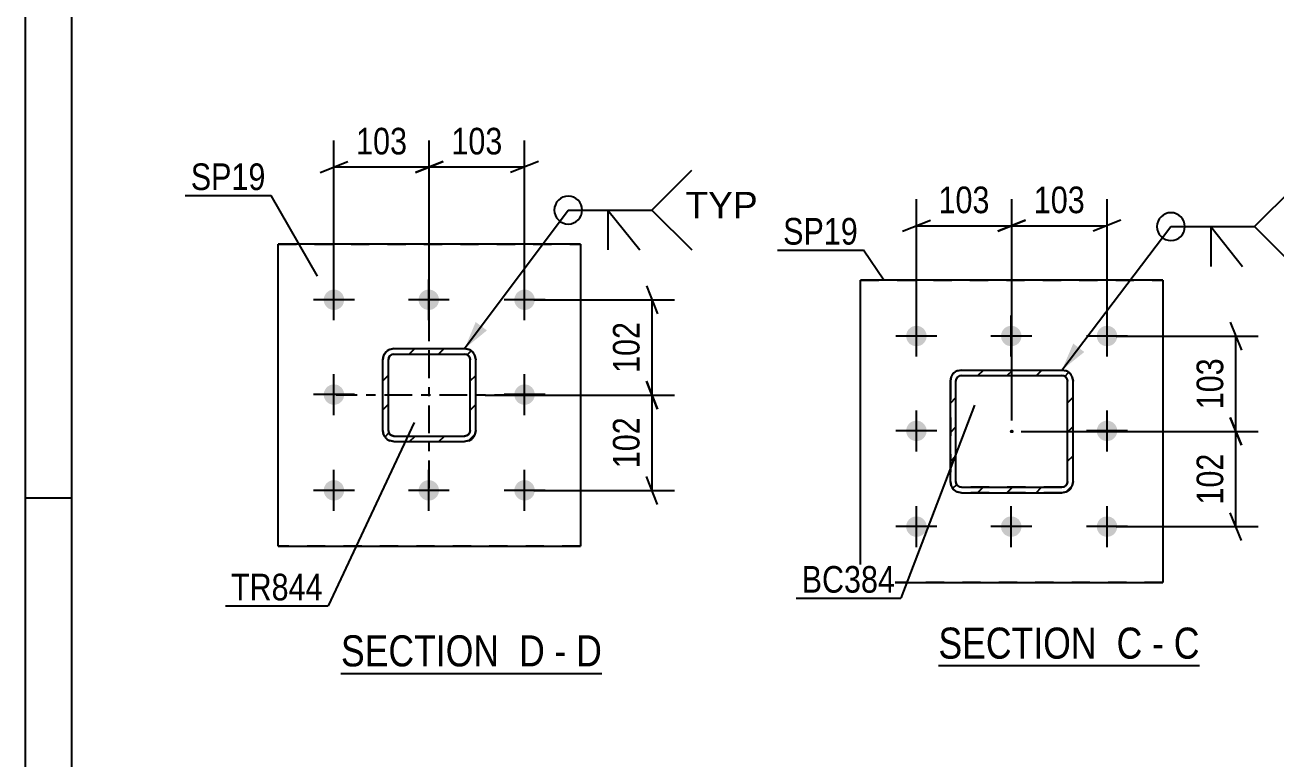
# Model space of a CAD drawing. Header units: millimetres. Extents: x 0 to 841, y 0 to 594.
# Drawn here: x 0 to 134.5, y 121 to 199.9 of the extents above; entities that cross this region are included whole.
import ezdxf

# ---------------------------------------------------------------- set-up
doc = ezdxf.new("R2010")
doc.units = ezdxf.units.MM
doc.linetypes.add('DXK_LINE_DOT2', pattern=[3.9198, 1.9599, -1.9599])
doc.linetypes.add('DXK_LINE_DOT3', pattern=[5.9187, 2.979, -0.9799, 0.9799, -0.9799])
doc.styles.add('Arial', font='arial.ttf', dxfattribs={"height": 0.2})
doc.styles.add('Arial Narrow', font='ARIALN.TTF', dxfattribs={"height": 0.2})

# ---------------------------------------------------------------- blocks, each defined once
blk = doc.blocks.new('Unknown-570349097-1114 - 28277')
at = {"color": 5, "linetype": 'Continuous'}
for p, q in [((0, 594), (0, 0)), ((5, 589), (5, 5)), ((5, 149), (0, 149))]:
    blk.add_line(p, q, dxfattribs=at)
blk = doc.blocks.new('Unknown-570349097-14 - 8083')
at = {"color": 6, "linetype": 'Continuous'}
blk.add_line((33.98, 130.17), (62.05, 130.17), dxfattribs=at)
at = {"color": 0, "linetype": 'Continuous'}
for points in [[(52.09, 130.92), (52.09, 134.42), (33.98, 134.42), (33.98, 130.92)], [(55.9, 130.92), (55.9, 134.42), (53.14, 134.42), (53.14, 130.92)], [(58.23, 130.92), (58.23, 134.42), (56.95, 134.42), (56.95, 130.92)], [(62.05, 130.92), (62.05, 134.42), (59.28, 134.42), (59.28, 130.92)]]:
    blk.add_wipeout(points, dxfattribs=at)
at = {"color": 7, "linetype": 'Continuous', "style": 'Arial Narrow'}
for s, p in [('SECTION ', (33.98, 130.92)), ('D', (53.14, 130.92)), ('D', (59.28, 130.92)), ('-', (56.95, 130.92))]:
    blk.add_text(s, height=3.34, dxfattribs=at).set_placement(p)
blk = doc.blocks.new('Unknown-570349097-15 - 8286')
at = {"color": 6, "linetype": 'Continuous'}
blk.add_line((98.24, 131), (126.32, 131), dxfattribs=at)
at = {"color": 0, "linetype": 'Continuous'}
for points in [[(116.35, 131.75), (116.35, 135.25), (98.24, 135.25), (98.24, 131.75)], [(120.17, 131.75), (120.17, 135.25), (117.4, 135.25), (117.4, 131.75)], [(122.5, 131.75), (122.5, 135.25), (121.22, 135.25), (121.22, 131.75)], [(126.32, 131.75), (126.32, 135.25), (123.55, 135.25), (123.55, 131.75)]]:
    blk.add_wipeout(points, dxfattribs=at)
at = {"color": 7, "linetype": 'Continuous', "style": 'Arial Narrow'}
for s, p in [('SECTION ', (98.24, 131.75)), ('C', (117.4, 131.75)), ('C', (123.55, 131.75)), ('-', (121.22, 131.75))]:
    blk.add_text(s, height=3.34, dxfattribs=at).set_placement(p)
blk = doc.blocks.new('Part-570349097-8095 - 8083')
at = {"linetype": 'Continuous'}
h = blk.add_hatch(dxfattribs=at)
h.set_pattern_fill('', scale=0.7, style=0, pattern_type=0)
h.set_pattern_definition([(45, (47.7375, 155.1952), (-1.57154, 1.57154), [])])
h.paths.add_polyline_path([(47.28, 155.1), (47.74, 155.2), (48.13, 155.46), (48.39, 155.84), (48.48, 156.3), (48.48, 163.9), (48.39, 164.36), (48.13, 164.75), (47.74, 165.01), (47.28, 165.1), (39.68, 165.1), (39.22, 165.01), (38.83, 164.75), (38.57, 164.36), (38.48, 163.9), (38.48, 156.3), (38.57, 155.84), (38.83, 155.46), (39.22, 155.2), (39.68, 155.1)])
h.paths.add_polyline_path([(39.68, 155.7), (39.45, 155.75), (39.25, 155.88), (39.12, 156.07), (39.08, 156.3), (39.08, 163.9), (39.12, 164.13), (39.25, 164.33), (39.45, 164.46), (39.68, 164.5), (47.28, 164.5), (47.51, 164.46), (47.7, 164.33), (47.83, 164.13), (47.88, 163.9), (47.88, 156.3), (47.83, 156.07), (47.7, 155.88), (47.51, 155.75), (47.28, 155.7)])
at = {"color": 7, "linetype": 'DXK_LINE_DOT3'}
for p, q in [((43.48, 150.1), (43.48, 170.1)), ((53.48, 160.1), (33.48, 160.1))]:
    blk.add_line(p, q, dxfattribs=at)
at = {"color": 7, "linetype": 'DXK_LINE_DOT2'}
for p, q in [((38.48, 163.9), (38.57, 164.36)), ((39.25, 164.33), (39.12, 164.13)), ((39.22, 165.01), (39.68, 165.1)), ((39.45, 164.46), (39.25, 164.33)), ((39.68, 164.5), (39.45, 164.46)), ((39.68, 165.1), (47.28, 165.1)), ((39.68, 164.5), (47.28, 164.5)), ((47.28, 165.1), (47.74, 165.01)), ((47.51, 164.46), (47.28, 164.5)), ((47.7, 164.33), (47.51, 164.46)), ((47.83, 164.13), (47.7, 164.33)), ((48.39, 164.36), (48.48, 163.9)), ((38.48, 156.3), (38.48, 163.9)), ((39.12, 164.13), (39.08, 163.9)), ((39.08, 156.3), (39.08, 163.9)), ((47.88, 163.9), (47.83, 164.13)), ((47.88, 156.3), (47.88, 163.9)), ((48.48, 156.3), (48.48, 163.9)), ((38.57, 155.84), (38.48, 156.3)), ((39.08, 156.3), (39.12, 156.07)), ((39.12, 156.07), (39.25, 155.88)), ((47.7, 155.88), (47.83, 156.07)), ((47.83, 156.07), (47.88, 156.3)), ((48.48, 156.3), (48.39, 155.84)), ((39.68, 155.1), (39.22, 155.2)), ((39.25, 155.88), (39.45, 155.75)), ((39.45, 155.75), (39.68, 155.7)), ((39.68, 155.7), (47.28, 155.7)), ((39.68, 155.1), (47.28, 155.1)), ((47.28, 155.7), (47.51, 155.75)), ((47.74, 155.2), (47.28, 155.1)), ((47.51, 155.75), (47.7, 155.88))]:
    blk.add_line(p, q, dxfattribs=at)
at = {"color": 2, "linetype": 'Continuous'}
for p, q in [((38.57, 164.36), (38.48, 163.9)), ((39.12, 164.13), (39.25, 164.33)), ((39.68, 165.1), (39.22, 165.01)), ((39.25, 164.33), (39.45, 164.46)), ((39.45, 164.46), (39.68, 164.5)), ((39.68, 165.1), (47.28, 165.1)), ((39.68, 164.5), (47.28, 164.5)), ((47.74, 165.01), (47.28, 165.1)), ((47.28, 164.5), (47.51, 164.46)), ((47.51, 164.46), (47.7, 164.33)), ((47.7, 164.33), (47.83, 164.13)), ((48.48, 163.9), (48.39, 164.36)), ((38.48, 156.3), (38.48, 163.9)), ((39.08, 163.9), (39.12, 164.13)), ((39.08, 156.3), (39.08, 163.9)), ((47.83, 164.13), (47.88, 163.9)), ((47.88, 156.3), (47.88, 163.9)), ((48.48, 156.3), (48.48, 163.9)), ((38.48, 156.3), (38.57, 155.84)), ((39.12, 156.07), (39.08, 156.3)), ((39.25, 155.88), (39.12, 156.07)), ((47.83, 156.07), (47.7, 155.88)), ((47.88, 156.3), (47.83, 156.07)), ((48.39, 155.84), (48.48, 156.3)), ((39.22, 155.2), (39.68, 155.1)), ((39.45, 155.75), (39.25, 155.88)), ((39.68, 155.7), (39.45, 155.75)), ((39.68, 155.7), (47.28, 155.7)), ((39.68, 155.1), (47.28, 155.1)), ((47.51, 155.75), (47.28, 155.7)), ((47.28, 155.1), (47.74, 155.2)), ((47.7, 155.88), (47.51, 155.75))]:
    blk.add_line(p, q, dxfattribs=at)
at = {"color": 7, "linetype": 'DXK_LINE_DOT2'}
for centre, start, end in [((39.68, 163.9), 112.5, 157.5), ((47.28, 163.9), 22.5, 67.5), ((39.68, 156.3), 202.5, 247.5), ((47.28, 156.3), 292.5, 337.5)]:
    blk.add_arc(centre, 1.2, start, end, dxfattribs=at)
at = {"color": 2, "linetype": 'Continuous'}
for centre, start, end in [((39.68, 163.9), 112.5, 157.5), ((47.28, 163.9), 22.5, 67.5), ((39.68, 156.3), 202.5, 247.5), ((47.28, 156.3), 292.5, 337.5)]:
    blk.add_arc(centre, 1.2, start, end, dxfattribs=at)
blk = doc.blocks.new('Part-570349097-8089 - 8083')
at = {"color": 2, "linetype": 'Continuous'}
for p, q in [((59.73, 176.35), (27.23, 176.35)), ((27.23, 176.35), (27.23, 176.35)), ((27.23, 143.85), (27.23, 176.35)), ((59.73, 176.35), (59.73, 176.35)), ((59.73, 176.35), (59.73, 143.85)), ((27.23, 143.85), (59.73, 143.85))]:
    blk.add_line(p, q, dxfattribs=at)
at = {"color": 7, "linetype": 'DXK_LINE_DOT2'}
for p, q in [((27.23, 176.35), (59.73, 176.35)), ((59.73, 143.85), (27.23, 143.85))]:
    blk.add_line(p, q, dxfattribs=at)
blk = doc.blocks.new('Bolt-570349097-8203 - 8083')
at = {"linetype": 'Continuous'}
for points in [[(33.23, 169.25), (33, 169.28), (32.78, 169.35), (32.58, 169.46), (32.41, 169.62), (32.28, 169.8), (32.18, 170.01), (32.13, 170.24), (32.13, 170.47), (32.18, 170.69), (32.28, 170.9), (32.41, 171.09), (32.58, 171.24), (32.78, 171.36), (33, 171.43), (33.23, 171.45), (33.46, 171.43), (33.68, 171.36), (33.87, 171.24), (34.05, 171.09), (34.18, 170.9), (34.27, 170.69), (34.32, 170.47), (34.32, 170.24), (34.27, 170.01), (34.18, 169.8), (34.05, 169.62), (33.87, 169.46), (33.68, 169.35), (33.46, 169.28)], [(43.43, 169.25), (43.2, 169.28), (42.98, 169.35), (42.78, 169.46), (42.61, 169.62), (42.48, 169.8), (42.38, 170.01), (42.33, 170.24), (42.33, 170.47), (42.38, 170.69), (42.48, 170.9), (42.61, 171.09), (42.78, 171.24), (42.98, 171.36), (43.2, 171.43), (43.43, 171.45), (43.66, 171.43), (43.88, 171.36), (44.07, 171.24), (44.25, 171.09), (44.38, 170.9), (44.47, 170.69), (44.52, 170.47), (44.52, 170.24), (44.47, 170.01), (44.38, 169.8), (44.25, 169.62), (44.07, 169.46), (43.88, 169.35), (43.66, 169.28)], [(53.73, 169.25), (53.5, 169.28), (53.28, 169.35), (53.08, 169.46), (52.91, 169.62), (52.78, 169.8), (52.68, 170.01), (52.63, 170.24), (52.63, 170.47), (52.68, 170.69), (52.78, 170.9), (52.91, 171.09), (53.08, 171.24), (53.28, 171.36), (53.5, 171.43), (53.73, 171.45), (53.96, 171.43), (54.18, 171.36), (54.37, 171.24), (54.55, 171.09), (54.68, 170.9), (54.77, 170.69), (54.82, 170.47), (54.82, 170.24), (54.77, 170.01), (54.68, 169.8), (54.55, 169.62), (54.37, 169.46), (54.18, 169.35), (53.96, 169.28)], [(33.23, 159.05), (33, 159.08), (32.78, 159.15), (32.58, 159.26), (32.41, 159.42), (32.28, 159.6), (32.18, 159.81), (32.13, 160.04), (32.13, 160.27), (32.18, 160.49), (32.28, 160.7), (32.41, 160.89), (32.58, 161.04), (32.78, 161.16), (33, 161.23), (33.23, 161.25), (33.46, 161.23), (33.68, 161.16), (33.87, 161.04), (34.05, 160.89), (34.18, 160.7), (34.27, 160.49), (34.32, 160.27), (34.32, 160.04), (34.27, 159.81), (34.18, 159.6), (34.05, 159.42), (33.87, 159.26), (33.68, 159.15), (33.46, 159.08)], [(53.73, 159.05), (53.5, 159.08), (53.28, 159.15), (53.08, 159.26), (52.91, 159.42), (52.78, 159.6), (52.68, 159.81), (52.63, 160.04), (52.63, 160.27), (52.68, 160.49), (52.78, 160.7), (52.91, 160.89), (53.08, 161.04), (53.28, 161.16), (53.5, 161.23), (53.73, 161.25), (53.96, 161.23), (54.18, 161.16), (54.37, 161.04), (54.55, 160.89), (54.68, 160.7), (54.77, 160.49), (54.82, 160.27), (54.82, 160.04), (54.77, 159.81), (54.68, 159.6), (54.55, 159.42), (54.37, 159.26), (54.18, 159.15), (53.96, 159.08)], [(33.23, 148.75), (33, 148.78), (32.78, 148.85), (32.58, 148.96), (32.41, 149.12), (32.28, 149.3), (32.18, 149.51), (32.13, 149.74), (32.13, 149.97), (32.18, 150.19), (32.28, 150.4), (32.41, 150.59), (32.58, 150.74), (32.78, 150.86), (33, 150.93), (33.23, 150.95), (33.46, 150.93), (33.68, 150.86), (33.87, 150.74), (34.05, 150.59), (34.18, 150.4), (34.27, 150.19), (34.32, 149.97), (34.32, 149.74), (34.27, 149.51), (34.18, 149.3), (34.05, 149.12), (33.87, 148.96), (33.68, 148.85), (33.46, 148.78)], [(43.43, 148.75), (43.2, 148.78), (42.98, 148.85), (42.78, 148.96), (42.61, 149.12), (42.48, 149.3), (42.38, 149.51), (42.33, 149.74), (42.33, 149.97), (42.38, 150.19), (42.48, 150.4), (42.61, 150.59), (42.78, 150.74), (42.98, 150.86), (43.2, 150.93), (43.43, 150.95), (43.66, 150.93), (43.88, 150.86), (44.07, 150.74), (44.25, 150.59), (44.38, 150.4), (44.47, 150.19), (44.52, 149.97), (44.52, 149.74), (44.47, 149.51), (44.38, 149.3), (44.25, 149.12), (44.07, 148.96), (43.88, 148.85), (43.66, 148.78)], [(53.73, 148.75), (53.5, 148.78), (53.28, 148.85), (53.08, 148.96), (52.91, 149.12), (52.78, 149.3), (52.68, 149.51), (52.63, 149.74), (52.63, 149.97), (52.68, 150.19), (52.78, 150.4), (52.91, 150.59), (53.08, 150.74), (53.28, 150.86), (53.5, 150.93), (53.73, 150.95), (53.96, 150.93), (54.18, 150.86), (54.37, 150.74), (54.55, 150.59), (54.68, 150.4), (54.77, 150.19), (54.82, 149.97), (54.82, 149.74), (54.77, 149.51), (54.68, 149.3), (54.55, 149.12), (54.37, 148.96), (54.18, 148.85), (53.96, 148.78)]]:
    blk.add_hatch(color=1, dxfattribs=at).paths.add_polyline_path(points)
at = {"color": 1, "linetype": 'Continuous'}
for p, q in [((33.23, 168.15), (33.23, 172.55)), ((43.43, 168.15), (43.43, 172.55)), ((53.73, 168.15), (53.73, 172.55)), ((35.43, 170.35), (31.03, 170.35)), ((45.63, 170.35), (41.23, 170.35)), ((55.93, 170.35), (51.53, 170.35)), ((33.23, 157.95), (33.23, 162.35)), ((53.73, 157.95), (53.73, 162.35)), ((35.43, 160.15), (31.03, 160.15)), ((55.93, 160.15), (51.53, 160.15)), ((33.23, 147.65), (33.23, 152.05)), ((43.43, 147.65), (43.43, 152.05)), ((53.73, 147.65), (53.73, 152.05)), ((35.43, 149.85), (31.03, 149.85)), ((45.63, 149.85), (41.23, 149.85)), ((55.93, 149.85), (51.53, 149.85))]:
    blk.add_line(p, q, dxfattribs=at)
blk = doc.blocks.new('Part-570349097-8423 - 8286')
at = {"color": 2, "linetype": 'Continuous'}
for p, q in [((122.37, 172.45), (89.87, 172.45)), ((89.87, 172.45), (89.87, 172.45)), ((89.87, 139.95), (89.87, 172.45)), ((122.37, 172.45), (122.37, 172.45)), ((122.37, 172.45), (122.37, 139.95)), ((89.87, 139.95), (122.37, 139.95))]:
    blk.add_line(p, q, dxfattribs=at)
at = {"color": 7, "linetype": 'DXK_LINE_DOT2'}
for p, q in [((89.87, 172.45), (122.37, 172.45)), ((122.37, 139.95), (89.87, 139.95))]:
    blk.add_line(p, q, dxfattribs=at)
blk = doc.blocks.new('Bolt-570349097-8344 - 8286')
at = {"linetype": 'Continuous'}
for points in [[(95.87, 165.35), (95.64, 165.38), (95.42, 165.45), (95.22, 165.56), (95.05, 165.72), (94.92, 165.9), (94.82, 166.11), (94.78, 166.34), (94.78, 166.57), (94.82, 166.79), (94.92, 167), (95.05, 167.19), (95.22, 167.34), (95.42, 167.46), (95.64, 167.53), (95.87, 167.55), (96.1, 167.53), (96.32, 167.46), (96.52, 167.34), (96.69, 167.19), (96.82, 167), (96.92, 166.79), (96.96, 166.57), (96.96, 166.34), (96.92, 166.11), (96.82, 165.9), (96.69, 165.72), (96.52, 165.56), (96.32, 165.45), (96.1, 165.38)], [(106.07, 165.35), (105.84, 165.38), (105.62, 165.45), (105.42, 165.56), (105.25, 165.72), (105.12, 165.9), (105.02, 166.11), (104.98, 166.34), (104.98, 166.57), (105.02, 166.79), (105.12, 167), (105.25, 167.19), (105.42, 167.34), (105.62, 167.46), (105.84, 167.53), (106.07, 167.55), (106.3, 167.53), (106.52, 167.46), (106.72, 167.34), (106.89, 167.19), (107.02, 167), (107.12, 166.79), (107.16, 166.57), (107.16, 166.34), (107.12, 166.11), (107.02, 165.9), (106.89, 165.72), (106.72, 165.56), (106.52, 165.45), (106.3, 165.38)], [(116.37, 165.35), (116.14, 165.38), (115.92, 165.45), (115.72, 165.56), (115.55, 165.72), (115.42, 165.9), (115.32, 166.11), (115.28, 166.34), (115.28, 166.57), (115.32, 166.79), (115.42, 167), (115.55, 167.19), (115.72, 167.34), (115.92, 167.46), (116.14, 167.53), (116.37, 167.55), (116.6, 167.53), (116.82, 167.46), (117.02, 167.34), (117.19, 167.19), (117.32, 167), (117.42, 166.79), (117.46, 166.57), (117.46, 166.34), (117.42, 166.11), (117.32, 165.9), (117.19, 165.72), (117.02, 165.56), (116.82, 165.45), (116.6, 165.38)], [(95.87, 155.15), (95.64, 155.18), (95.42, 155.25), (95.22, 155.36), (95.05, 155.52), (94.92, 155.7), (94.82, 155.91), (94.78, 156.14), (94.78, 156.37), (94.82, 156.59), (94.92, 156.8), (95.05, 156.99), (95.22, 157.14), (95.42, 157.26), (95.64, 157.33), (95.87, 157.35), (96.1, 157.33), (96.32, 157.26), (96.52, 157.14), (96.69, 156.99), (96.82, 156.8), (96.92, 156.59), (96.96, 156.37), (96.96, 156.14), (96.92, 155.91), (96.82, 155.7), (96.69, 155.52), (96.52, 155.36), (96.32, 155.25), (96.1, 155.18)], [(116.37, 155.15), (116.14, 155.18), (115.92, 155.25), (115.72, 155.36), (115.55, 155.52), (115.42, 155.7), (115.32, 155.91), (115.28, 156.14), (115.28, 156.37), (115.32, 156.59), (115.42, 156.8), (115.55, 156.99), (115.72, 157.14), (115.92, 157.26), (116.14, 157.33), (116.37, 157.35), (116.6, 157.33), (116.82, 157.26), (117.02, 157.14), (117.19, 156.99), (117.32, 156.8), (117.42, 156.59), (117.46, 156.37), (117.46, 156.14), (117.42, 155.91), (117.32, 155.7), (117.19, 155.52), (117.02, 155.36), (116.82, 155.25), (116.6, 155.18)], [(95.87, 144.85), (95.64, 144.88), (95.42, 144.95), (95.22, 145.06), (95.05, 145.22), (94.92, 145.4), (94.82, 145.61), (94.78, 145.84), (94.78, 146.07), (94.82, 146.29), (94.92, 146.5), (95.05, 146.69), (95.22, 146.84), (95.42, 146.96), (95.64, 147.03), (95.87, 147.05), (96.1, 147.03), (96.32, 146.96), (96.52, 146.84), (96.69, 146.69), (96.82, 146.5), (96.92, 146.29), (96.96, 146.07), (96.96, 145.84), (96.92, 145.61), (96.82, 145.4), (96.69, 145.22), (96.52, 145.06), (96.32, 144.95), (96.1, 144.88)], [(106.07, 144.85), (105.84, 144.88), (105.62, 144.95), (105.42, 145.06), (105.25, 145.22), (105.12, 145.4), (105.02, 145.61), (104.98, 145.84), (104.98, 146.07), (105.02, 146.29), (105.12, 146.5), (105.25, 146.69), (105.42, 146.84), (105.62, 146.96), (105.84, 147.03), (106.07, 147.05), (106.3, 147.03), (106.52, 146.96), (106.72, 146.84), (106.89, 146.69), (107.02, 146.5), (107.12, 146.29), (107.16, 146.07), (107.16, 145.84), (107.12, 145.61), (107.02, 145.4), (106.89, 145.22), (106.72, 145.06), (106.52, 144.95), (106.3, 144.88)], [(116.37, 144.85), (116.14, 144.88), (115.92, 144.95), (115.72, 145.06), (115.55, 145.22), (115.42, 145.4), (115.32, 145.61), (115.28, 145.84), (115.28, 146.07), (115.32, 146.29), (115.42, 146.5), (115.55, 146.69), (115.72, 146.84), (115.92, 146.96), (116.14, 147.03), (116.37, 147.05), (116.6, 147.03), (116.82, 146.96), (117.02, 146.84), (117.19, 146.69), (117.32, 146.5), (117.42, 146.29), (117.46, 146.07), (117.46, 145.84), (117.42, 145.61), (117.32, 145.4), (117.19, 145.22), (117.02, 145.06), (116.82, 144.95), (116.6, 144.88)]]:
    blk.add_hatch(color=1, dxfattribs=at).paths.add_polyline_path(points)
at = {"color": 1, "linetype": 'Continuous'}
for p, q in [((95.87, 164.25), (95.87, 168.65)), ((106.07, 164.25), (106.07, 168.65)), ((116.37, 164.25), (116.37, 168.65)), ((98.07, 166.45), (93.67, 166.45)), ((108.27, 166.45), (103.87, 166.45)), ((118.57, 166.45), (114.17, 166.45)), ((95.87, 154.05), (95.87, 158.45)), ((116.37, 154.05), (116.37, 158.45)), ((98.07, 156.25), (93.67, 156.25)), ((118.57, 156.25), (114.17, 156.25)), ((95.87, 143.75), (95.87, 148.15)), ((106.07, 143.75), (106.07, 148.15)), ((116.37, 143.75), (116.37, 148.15)), ((98.07, 145.95), (93.67, 145.95)), ((108.27, 145.95), (103.87, 145.95)), ((118.57, 145.95), (114.17, 145.95))]:
    blk.add_line(p, q, dxfattribs=at)
blk = doc.blocks.new('Part-570349097-8430 - 8286')
at = {"linetype": 'Continuous'}
h = blk.add_hatch(dxfattribs=at)
h.set_pattern_fill('', scale=0.7, style=0, pattern_type=0)
h.set_pattern_definition([(45, (111.9784, 149.6936), (-1.57154, 1.57154), [])])
h.paths.add_polyline_path([(111.52, 149.6), (111.98, 149.69), (112.37, 149.95), (112.63, 150.34), (112.72, 150.8), (112.72, 161.6), (112.63, 162.06), (112.37, 162.45), (111.98, 162.71), (111.52, 162.8), (100.72, 162.8), (100.26, 162.71), (99.87, 162.45), (99.61, 162.06), (99.52, 161.6), (99.52, 150.8), (99.61, 150.34), (99.87, 149.95), (100.26, 149.69), (100.72, 149.6)])
h.paths.add_polyline_path([(100.72, 150.2), (100.49, 150.25), (100.29, 150.38), (100.16, 150.57), (100.12, 150.8), (100.12, 161.6), (100.16, 161.83), (100.29, 162.03), (100.49, 162.16), (100.72, 162.2), (111.52, 162.2), (111.75, 162.16), (111.94, 162.03), (112.07, 161.83), (112.12, 161.6), (112.12, 150.8), (112.07, 150.57), (111.94, 150.38), (111.75, 150.25), (111.52, 150.2)])
blk.add_hatch(color=246, dxfattribs=at).paths.add_polyline_path([(106.12, 156.1, -1), (106.12, 156.3, -1)])
at = {"color": 7, "linetype": 'DXK_LINE_DOT2'}
for p, q in [((100.26, 162.71), (100.72, 162.8)), ((100.72, 162.8), (111.52, 162.8)), ((111.52, 162.8), (111.98, 162.71)), ((99.52, 161.6), (99.61, 162.06)), ((99.52, 161.6), (99.52, 150.8)), ((100.16, 161.83), (100.12, 161.6)), ((100.12, 150.8), (100.12, 161.6)), ((100.29, 162.03), (100.16, 161.83)), ((100.49, 162.16), (100.29, 162.03)), ((100.72, 162.2), (100.49, 162.16)), ((100.72, 162.2), (111.52, 162.2)), ((111.75, 162.16), (111.52, 162.2)), ((111.94, 162.03), (111.75, 162.16)), ((112.07, 161.83), (111.94, 162.03)), ((112.12, 161.6), (112.07, 161.83)), ((112.12, 150.8), (112.12, 161.6)), ((112.63, 162.06), (112.72, 161.6)), ((112.72, 150.8), (112.72, 161.6)), ((99.61, 150.34), (99.52, 150.8)), ((100.12, 150.8), (100.16, 150.57)), ((112.07, 150.57), (112.12, 150.8)), ((112.72, 150.8), (112.63, 150.34)), ((100.16, 150.57), (100.29, 150.38)), ((100.72, 149.6), (100.26, 149.69)), ((100.29, 150.38), (100.49, 150.25)), ((100.49, 150.25), (100.72, 150.2)), ((111.52, 150.2), (100.72, 150.2)), ((111.52, 149.6), (100.72, 149.6)), ((111.52, 150.2), (111.75, 150.25)), ((111.98, 149.69), (111.52, 149.6)), ((111.75, 150.25), (111.94, 150.38)), ((111.94, 150.38), (112.07, 150.57))]:
    blk.add_line(p, q, dxfattribs=at)
at = {"color": 2, "linetype": 'Continuous'}
for p, q in [((100.72, 162.8), (100.26, 162.71)), ((100.72, 162.8), (100.72, 162.8)), ((100.72, 162.8), (111.52, 162.8)), ((111.52, 162.8), (111.52, 162.8)), ((111.98, 162.71), (111.52, 162.8)), ((99.61, 162.06), (99.52, 161.6)), ((99.52, 161.6), (99.52, 161.6)), ((99.52, 150.8), (99.52, 161.6)), ((100.12, 161.6), (100.16, 161.83)), ((100.12, 161.6), (100.12, 161.6)), ((100.12, 150.8), (100.12, 161.6)), ((100.16, 161.83), (100.29, 162.03)), ((100.29, 162.03), (100.49, 162.16)), ((100.49, 162.16), (100.72, 162.2)), ((100.72, 162.2), (100.72, 162.2)), ((100.72, 162.2), (111.52, 162.2)), ((111.52, 162.2), (111.52, 162.2)), ((111.52, 162.2), (111.75, 162.16)), ((111.75, 162.16), (111.94, 162.03)), ((111.94, 162.03), (112.07, 161.83)), ((112.07, 161.83), (112.12, 161.6)), ((112.12, 161.6), (112.12, 161.6)), ((112.12, 150.8), (112.12, 161.6)), ((112.72, 161.6), (112.63, 162.06)), ((112.72, 161.6), (112.72, 161.6)), ((112.72, 150.8), (112.72, 161.6)), ((99.52, 150.8), (99.52, 150.8)), ((99.52, 150.8), (99.61, 150.34)), ((100.12, 150.8), (100.12, 150.8)), ((100.16, 150.57), (100.12, 150.8)), ((112.12, 150.8), (112.07, 150.57)), ((112.12, 150.8), (112.12, 150.8)), ((112.63, 150.34), (112.72, 150.8)), ((112.72, 150.8), (112.72, 150.8)), ((100.29, 150.38), (100.16, 150.57)), ((100.26, 149.69), (100.72, 149.6)), ((100.49, 150.25), (100.29, 150.38)), ((100.72, 150.2), (100.49, 150.25)), ((100.72, 150.2), (100.72, 150.2)), ((100.72, 150.2), (111.52, 150.2)), ((100.72, 149.6), (100.72, 149.6)), ((100.72, 149.6), (111.52, 149.6)), ((111.75, 150.25), (111.52, 150.2)), ((111.52, 150.2), (111.52, 150.2)), ((111.52, 149.6), (111.98, 149.69)), ((111.52, 149.6), (111.52, 149.6)), ((111.94, 150.38), (111.75, 150.25)), ((112.07, 150.57), (111.94, 150.38))]:
    blk.add_line(p, q, dxfattribs=at)
at = {"color": 7, "linetype": 'DXK_LINE_DOT3'}
blk.add_line((106.12, 156.2), (106.12, 156.2), dxfattribs=at)
at = {"color": 246, "linetype": 'DXK_LINE_DOT2'}
blk.add_line((106.12, 156.2), (106.12, 156.2), dxfattribs=at)
at = {"color": 246, "linetype": 'Continuous'}
blk.add_circle((106.12, 156.2), 0.1, dxfattribs=at)
at = {"color": 7, "linetype": 'DXK_LINE_DOT2'}
for centre, start, end in [((100.72, 161.6), 112.5, 157.5), ((111.52, 161.6), 22.5, 67.5), ((100.72, 150.8), 202.5, 247.5), ((111.52, 150.8), 292.5, 337.5)]:
    blk.add_arc(centre, 1.2, start, end, dxfattribs=at)
at = {"color": 2, "linetype": 'Continuous'}
for centre, start, end in [((100.72, 161.6), 112.5, 157.5), ((111.52, 161.6), 22.5, 67.5), ((100.72, 150.8), 202.5, 247.5), ((111.52, 150.8), 292.5, 337.5)]:
    blk.add_arc(centre, 1.2, start, end, dxfattribs=at)
blk = doc.blocks.new('StraightDimension-570349097-16903 - 8083')
at = {"color": 7, "linetype": 'Continuous'}
for p, q in [((43.48, 166.1), (43.48, 187.49)), ((53.73, 171.35), (53.73, 187.49)), ((41.98, 184.04), (44.98, 185.24)), ((43.48, 184.64), (53.73, 184.64)), ((55.23, 185.24), (52.23, 184.04))]:
    blk.add_line(p, q, dxfattribs=at)
at = {"color": 0}
blk.add_wipeout([(51.95, 185.39), (51.95, 189.59), (45.26, 189.59), (45.26, 185.39)], dxfattribs=at)
at = {"color": 3, "style": 'Arial Narrow'}
blk.add_text('103', height=2.863, dxfattribs=at).set_placement((45.86, 185.99))
blk = doc.blocks.new('StraightDimension-570349097-16904 - 8083')
at = {"color": 7, "linetype": 'Continuous'}
for p, q in [((33.23, 171.35), (33.23, 187.49)), ((43.48, 166.1), (43.48, 187.49)), ((31.73, 184.04), (34.73, 185.24)), ((33.23, 184.64), (43.48, 184.64)), ((44.98, 185.24), (41.98, 184.04))]:
    blk.add_line(p, q, dxfattribs=at)
at = {"color": 0}
blk.add_wipeout([(41.7, 185.39), (41.7, 189.59), (35.01, 189.59), (35.01, 185.39)], dxfattribs=at)
at = {"color": 3, "style": 'Arial Narrow'}
blk.add_text('103', height=2.863, dxfattribs=at).set_placement((35.61, 185.99))
blk = doc.blocks.new('StraightDimension-570349097-16930 - 8083')
at = {"color": 7, "linetype": 'Continuous'}
for p, q in [((66.84, 171.85), (68.04, 168.85)), ((54.73, 170.35), (69.84, 170.35)), ((67.44, 160.1), (67.44, 170.35)), ((68.04, 158.6), (66.84, 161.6)), ((49.48, 160.1), (69.84, 160.1))]:
    blk.add_line(p, q, dxfattribs=at)
at = {"color": 0}
blk.add_wipeout([(66.69, 168.57), (62.49, 168.57), (62.49, 161.89), (66.69, 161.89)], dxfattribs=at)
at = {"color": 3, "style": 'Arial Narrow'}
blk.add_text('102', height=2.863, rotation=90.0002, dxfattribs=at).set_placement((66.09, 162.49))
blk = doc.blocks.new('StraightDimension-570349097-16931 - 8083')
at = {"color": 7, "linetype": 'Continuous'}
for p, q in [((66.84, 161.6), (68.04, 158.6)), ((49.48, 160.1), (69.84, 160.1)), ((67.44, 149.85), (67.44, 160.1)), ((68.04, 148.35), (66.84, 151.35)), ((54.73, 149.85), (69.84, 149.85))]:
    blk.add_line(p, q, dxfattribs=at)
at = {"color": 0}
blk.add_wipeout([(66.69, 158.32), (62.49, 158.32), (62.49, 151.64), (66.69, 151.64)], dxfattribs=at)
at = {"color": 3, "style": 'Arial Narrow'}
blk.add_text('102', height=2.863, rotation=90.0002, dxfattribs=at).set_placement((66.09, 152.24))
blk = doc.blocks.new('StraightDimension-570349097-31128 - 8286')
at = {"color": 7, "linetype": 'Continuous'}
for p, q in [((129.62, 167.95), (130.82, 164.95)), ((117.37, 166.45), (132.62, 166.45)), ((130.22, 156.2), (130.22, 166.45)), ((130.82, 154.7), (129.62, 157.7)), ((107.12, 156.2), (132.62, 156.2))]:
    blk.add_line(p, q, dxfattribs=at)
at = {"color": 0}
blk.add_wipeout([(129.47, 164.67), (125.27, 164.67), (125.27, 157.98), (129.47, 157.98)], dxfattribs=at)
at = {"color": 3, "style": 'Arial Narrow'}
blk.add_text('103', height=2.863, rotation=90.0002, dxfattribs=at).set_placement((128.87, 158.58))
blk = doc.blocks.new('StraightDimension-570349097-31129 - 8286')
at = {"color": 7, "linetype": 'Continuous'}
for p, q in [((129.62, 157.7), (130.82, 154.7)), ((107.12, 156.2), (132.62, 156.2)), ((130.22, 145.95), (130.22, 156.2)), ((130.82, 144.45), (129.62, 147.45)), ((117.37, 145.95), (132.62, 145.95))]:
    blk.add_line(p, q, dxfattribs=at)
at = {"color": 0}
blk.add_wipeout([(129.47, 154.42), (125.27, 154.42), (125.27, 147.73), (129.47, 147.73)], dxfattribs=at)
at = {"color": 3, "style": 'Arial Narrow'}
blk.add_text('102', height=2.863, rotation=90.0002, dxfattribs=at).set_placement((128.87, 148.33))
blk = doc.blocks.new('StraightDimension-570349097-16949 - 8286')
at = {"color": 7, "linetype": 'Continuous'}
for p, q in [((106.12, 157.38), (106.12, 181.17)), ((116.37, 167.45), (116.37, 181.17)), ((104.62, 177.72), (107.62, 178.92)), ((106.12, 178.32), (116.37, 178.32)), ((117.87, 178.92), (114.87, 177.72))]:
    blk.add_line(p, q, dxfattribs=at)
at = {"color": 0}
blk.add_wipeout([(114.59, 179.07), (114.59, 183.27), (107.9, 183.27), (107.9, 179.07)], dxfattribs=at)
at = {"color": 3, "style": 'Arial Narrow'}
blk.add_text('103', height=2.863, dxfattribs=at).set_placement((108.5, 179.67))
blk = doc.blocks.new('StraightDimension-570349097-16950 - 8286')
at = {"color": 7, "linetype": 'Continuous'}
for p, q in [((95.87, 167.45), (95.87, 181.17)), ((106.12, 157.38), (106.12, 181.17)), ((94.37, 177.72), (97.37, 178.92)), ((95.87, 178.32), (106.12, 178.32)), ((107.62, 178.92), (104.62, 177.72))]:
    blk.add_line(p, q, dxfattribs=at)
at = {"color": 0}
blk.add_wipeout([(104.34, 179.07), (104.34, 183.27), (97.65, 183.27), (97.65, 179.07)], dxfattribs=at)
at = {"color": 3, "style": 'Arial Narrow'}
blk.add_text('103', height=2.863, dxfattribs=at).set_placement((98.25, 179.67))
blk = doc.blocks.new('Mark-570349097-8085 - 8083')
at = {"color": 0}
blk.add_wipeout([(25.87, 182.16), (25.87, 185.16), (17.83, 185.16), (17.83, 182.16)], dxfattribs=at)
blk.add_wipeout([(25.87, 182.16), (25.87, 185.16), (17.83, 185.16), (17.83, 182.16)], dxfattribs=at)
at = {"color": 30, "linetype": 'Continuous'}
for p in [(17.23, 181.56), (31.47, 172.9)]:
    blk.add_line(p, (26.47, 181.56), dxfattribs=at)
at = {"color": 3, "style": 'Arial Narrow'}
blk.add_text('SP19', height=2.863, dxfattribs=at).set_placement((17.83, 182.16))
blk = doc.blocks.new('Mark-570349097-8091 - 8083')
at = {"color": 0}
blk.add_wipeout([(32.01, 138.02), (32.01, 141.02), (22.15, 141.02), (22.15, 138.02)], dxfattribs=at)
blk.add_wipeout([(32.01, 138.02), (32.01, 141.02), (22.15, 141.02), (22.15, 138.02)], dxfattribs=at)
at = {"color": 30, "linetype": 'Continuous'}
for p in [(41.86, 157.15), (21.55, 137.42)]:
    blk.add_line(p, (32.61, 137.42), dxfattribs=at)
at = {"color": 3, "style": 'Arial Narrow'}
blk.add_text('TR844', height=2.863, dxfattribs=at).set_placement((22.15, 138.02))
blk = doc.blocks.new('WeldMark-570349097-31039 - 8083')
at = {"linetype": 'Continuous'}
blk.add_hatch(color=30, dxfattribs=at).paths.add_polyline_path([(49.68, 167.06), (47.28, 165.1), (48.47, 167.96)])
at = {"color": 30, "linetype": 'Continuous'}
for p, q in [((47.28, 165.1), (58.42, 180)), ((58.42, 180), (67.42, 180))]:
    blk.add_line(p, q, dxfattribs=at)
at = {"color": 3, "linetype": 'Continuous'}
for q in [(66.13, 175.71), (62.7, 175.71)]:
    blk.add_line((62.7, 180), q, dxfattribs=at)
for start, end in [(90, 270), (270, 90)]:
    blk.add_arc((58.42, 180), 1.5, start, end, dxfattribs=at)
at = {"color": 0, "linetype": 'Continuous'}
blk.add_wipeout([(78.79, 179.1), (78.79, 182.1), (71.02, 182.1), (71.02, 179.1)], dxfattribs=at)
blk.add_wipeout([(78.79, 179.1), (78.79, 182.1), (71.02, 182.1), (71.02, 179.1)], dxfattribs=at)
at = {"color": 3, "linetype": 'Continuous'}
for q in [(71.7, 184.29), (71.7, 175.71)]:
    blk.add_line((67.42, 180), q, dxfattribs=at)
at = {"color": 3, "linetype": 'Continuous', "style": 'Arial'}
blk.add_text('TYP', height=2.865, dxfattribs=at).set_placement((71.02, 179.1))
blk = doc.blocks.new('Mark-570349097-8419 - 8286')
at = {"color": 0}
blk.add_wipeout([(89.58, 176.29), (89.58, 179.29), (81.54, 179.29), (81.54, 176.29)], dxfattribs=at)
blk.add_wipeout([(89.58, 176.29), (89.58, 179.29), (81.54, 179.29), (81.54, 176.29)], dxfattribs=at)
at = {"color": 30, "linetype": 'Continuous'}
for p in [(80.94, 175.69), (92.38, 172.45)]:
    blk.add_line(p, (90.18, 175.69), dxfattribs=at)
at = {"color": 3, "style": 'Arial Narrow'}
blk.add_text('SP19', height=2.863, dxfattribs=at).set_placement((81.54, 176.29))
blk = doc.blocks.new('Mark-570349097-8426 - 8286')
at = {"color": 0}
blk.add_wipeout([(93.58, 138.85), (93.58, 141.85), (83.53, 141.85), (83.53, 138.85)], dxfattribs=at)
blk.add_wipeout([(93.58, 138.85), (93.58, 141.85), (83.53, 141.85), (83.53, 138.85)], dxfattribs=at)
at = {"color": 30, "linetype": 'Continuous'}
for p in [(102.11, 159.01), (82.93, 138.25)]:
    blk.add_line(p, (94.18, 138.25), dxfattribs=at)
at = {"color": 3, "style": 'Arial Narrow'}
blk.add_text('BC384', height=2.863, dxfattribs=at).set_placement((83.53, 138.85))
blk = doc.blocks.new('WeldMark-570349097-31065 - 8286')
at = {"linetype": 'Continuous'}
blk.add_hatch(color=30, dxfattribs=at).paths.add_polyline_path([(113.93, 164.74), (111.52, 162.8), (112.74, 165.64)])
at = {"color": 30, "linetype": 'Continuous'}
for p, q in [((111.52, 162.8), (123.24, 178.22)), ((123.24, 178.22), (132.24, 178.22))]:
    blk.add_line(p, q, dxfattribs=at)
at = {"color": 3, "linetype": 'Continuous'}
for q in [(130.96, 173.94), (127.53, 173.94)]:
    blk.add_line((127.53, 178.22), q, dxfattribs=at)
for start, end in [(90, 270), (270, 90)]:
    blk.add_arc((123.24, 178.22), 1.5, start, end, dxfattribs=at)
at = {"color": 0, "linetype": 'Continuous'}
blk.add_wipeout([(143.62, 177.32), (143.62, 180.32), (135.84, 180.32), (135.84, 177.32)], dxfattribs=at)
blk.add_wipeout([(143.62, 177.32), (143.62, 180.32), (135.84, 180.32), (135.84, 177.32)], dxfattribs=at)
at = {"color": 3, "linetype": 'Continuous'}
for q in [(136.53, 182.51), (136.53, 173.94)]:
    blk.add_line((132.24, 178.22), q, dxfattribs=at)
at = {"color": 3, "linetype": 'Continuous', "style": 'Arial'}
blk.add_text('TYP', height=2.865, dxfattribs=at).set_placement((135.84, 177.32))

msp = doc.modelspace()

# ---------------------------------------------------------------- block references
for name in ['Unknown-570349097-1114 - 28277', 'Part-570349097-8089 - 8083', 'Bolt-570349097-8203 - 8083', 'Part-570349097-8423 - 8286', 'Part-570349097-8095 - 8083', 'Bolt-570349097-8344 - 8286', 'Part-570349097-8430 - 8286']:
    msp.add_blockref(name, (0, 0))

# ---------------------------------------------------------------- next in the draw order: block references
for name in ['StraightDimension-570349097-16903 - 8083', 'Mark-570349097-8419 - 8286', 'StraightDimension-570349097-31128 - 8286', 'Mark-570349097-8091 - 8083', 'Unknown-570349097-15 - 8286', 'Unknown-570349097-14 - 8083']:
    msp.add_blockref(name, (0, 0))

# ---------------------------------------------------------------- next in the draw order: block references
for name in ['StraightDimension-570349097-16904 - 8083', 'StraightDimension-570349097-16930 - 8083', 'StraightDimension-570349097-31129 - 8286']:
    msp.add_blockref(name, (0, 0))

# ---------------------------------------------------------------- next in the draw order: block references
for name in ['Mark-570349097-8085 - 8083', 'WeldMark-570349097-31039 - 8083', 'StraightDimension-570349097-16949 - 8286', 'StraightDimension-570349097-16931 - 8083']:
    msp.add_blockref(name, (0, 0))

# ---------------------------------------------------------------- next in the draw order: block references
for name in ['StraightDimension-570349097-16950 - 8286', 'WeldMark-570349097-31065 - 8286']:
    msp.add_blockref(name, (0, 0))

# ---------------------------------------------------------------- next in the draw order: block references
msp.add_blockref('Mark-570349097-8426 - 8286', (0, 0))

doc.saveas('drawing.dxf')
